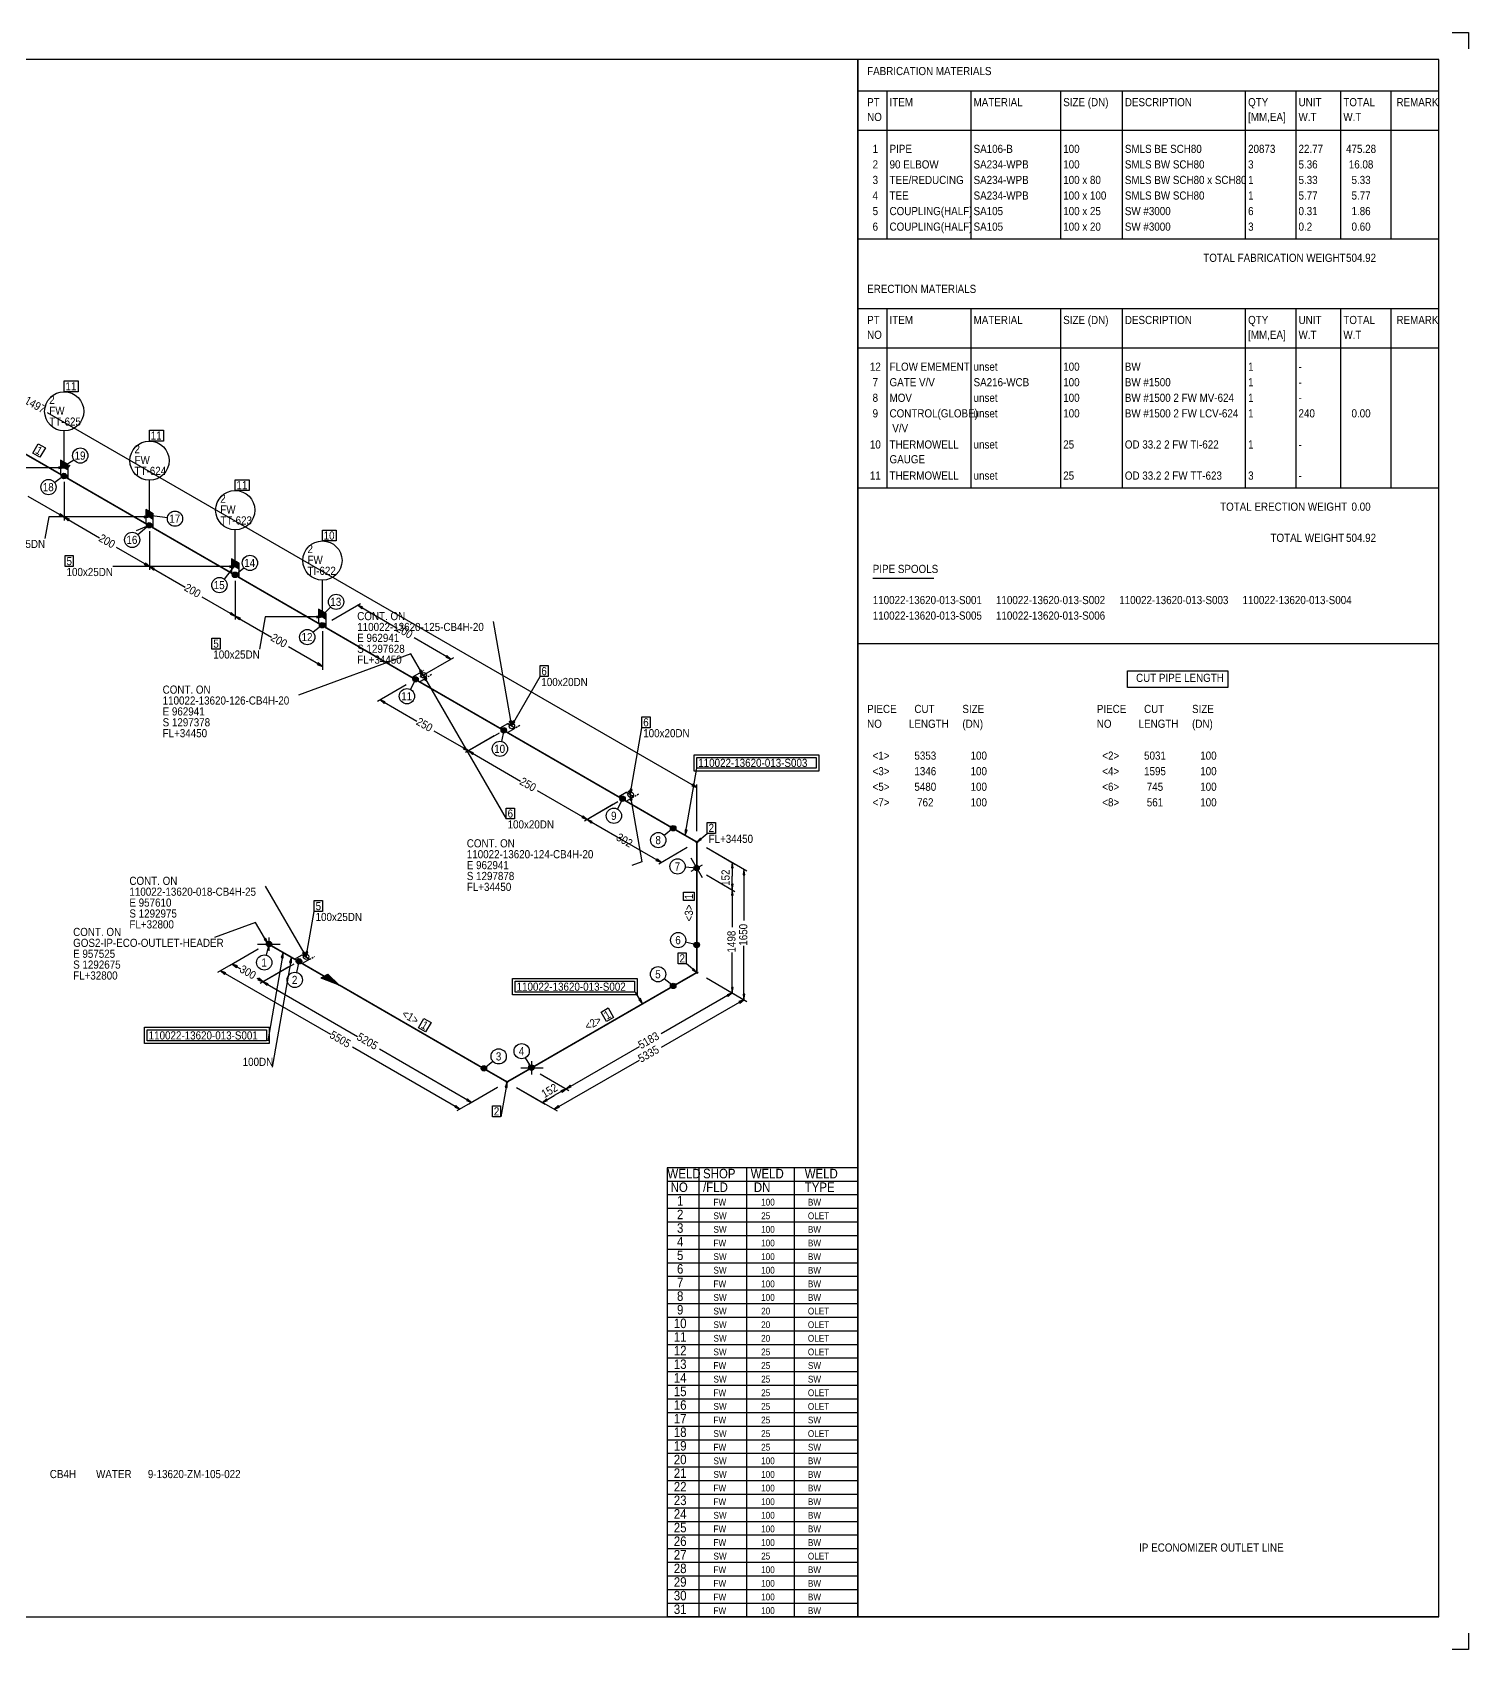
# Model space of a CAD drawing. Extents: x 0 to 841, y 0 to 594.
# Drawn here: x 314 to 841, y 0 to 594 of the extents above; entities that cross this region are included whole.
import ezdxf

# ---------------------------------------------------------------- set-up
doc = ezdxf.new("R2010")
doc.units = 0
doc.linetypes.add('GT100', pattern=[1, 0.666667, -0.333333])
doc.styles.add('ARIAL', font='arial.ttf')

msp = doc.modelspace()

# ---------------------------------------------------------------- linework, layer by layer
at = {"color": 1}
for p, q in [((327.32, 435.05), (326.7, 434.3)), ((495.75, 215.14), (496.84, 213.79))]:
    msp.add_line(p, q, dxfattribs=at)
at = {"color": 4}
msp.add_line((351.82, 410.99), (356.51, 412.96), dxfattribs=at)
at = {"color": 2}
for centre, radius in [((325.21, 431.06), 0.85), ((325.21, 431.06), 0.7), ((325.21, 431.06), 0.55), ((325.21, 431.06), 0.4), ((325.21, 431.06), 0.25), ((356.51, 412.96), 0.85), ((356.51, 412.96), 0.7), ((356.51, 412.96), 0.55), ((356.51, 412.96), 0.4), ((356.51, 412.96), 0.25), ((388.01, 394.76), 0.85), ((388.01, 394.76), 0.7), ((388.01, 394.76), 0.55), ((388.01, 394.76), 0.4), ((388.01, 394.76), 0.25), ((420.01, 376.26), 0.85), ((420.01, 376.26), 0.7), ((420.01, 376.26), 0.55), ((420.01, 376.26), 0.4), ((420.01, 376.26), 0.25), ((454.3, 356.4), 0.85), ((454.3, 356.4), 0.7), ((454.3, 356.4), 0.55), ((454.3, 356.4), 0.4), ((454.3, 356.4), 0.25), ((486.7, 337.7), 0.85), ((486.7, 337.7), 0.7), ((486.7, 337.7), 0.55), ((486.7, 337.7), 0.4), ((486.7, 337.7), 0.25), ((530.3, 312.5), 0.85), ((530.3, 312.5), 0.7), ((530.3, 312.5), 0.55), ((530.3, 312.5), 0.4), ((530.3, 312.5), 0.25), ((548.9, 301.7), 0.85), ((548.9, 301.7), 0.7), ((548.9, 301.7), 0.55), ((548.9, 301.7), 0.4), ((548.9, 301.7), 0.25), ((557.49, 287.07), 0.85), ((557.49, 287.07), 0.7), ((557.49, 287.07), 0.55), ((557.49, 287.07), 0.4), ((557.49, 287.07), 0.25), ((400.47, 259.16), 0.85), ((400.47, 259.16), 0.7), ((400.47, 259.16), 0.55), ((400.47, 259.16), 0.4), ((400.47, 259.16), 0.25), ((557.51, 258.86), 0.85), ((557.51, 258.86), 0.7), ((557.51, 258.86), 0.55), ((557.51, 258.86), 0.4), ((557.51, 258.86), 0.25), ((411.49, 252.8), 0.85), ((411.49, 252.8), 0.7), ((411.49, 252.8), 0.55), ((411.49, 252.8), 0.4), ((411.49, 252.8), 0.25), ((548.9, 243.8), 0.85), ((548.9, 243.8), 0.7), ((548.9, 243.8), 0.55), ((548.9, 243.8), 0.4), ((548.9, 243.8), 0.25), ((479.39, 213.5), 0.85), ((479.39, 213.5), 0.7), ((479.39, 213.5), 0.55), ((479.39, 213.5), 0.4), ((496.84, 213.79), 0.85), ((496.84, 213.79), 0.7), ((496.84, 213.79), 0.55), ((496.84, 213.79), 0.4), ((496.84, 213.79), 0.25), ((479.39, 213.5), 0.25)]:
    msp.add_circle(centre, radius, dxfattribs=at)
at = {"color": 7}
for centre, radius in [((557.6, 296.61), 0.3), ((557.6, 296.61), 0.2), ((557.6, 296.61), 0.1), ((557.6, 248.69), 0.3), ((557.6, 248.69), 0.2), ((557.6, 248.69), 0.1), ((487.9, 208.51), 0.3), ((487.9, 208.51), 0.2), ((487.9, 208.51), 0.1)]:
    msp.add_circle(centre, radius, dxfattribs=at)
at = {"layer": 'AG', "color": 7}
for p, q in [((482.75, 377.61), (489.5, 339.2)), ((523.79, 301.05), (544.6, 289.1)), ((399.1, 280.38), (414.1, 254.4))]:
    msp.add_line(p, q, dxfattribs=at)
at = {"layer": 'AG', "color": 4}
for p, q in [((488.78, 341.07), (489.54, 341.2)), ((489.5, 339.2), (488.78, 341.07)), ((489.5, 339.2), (489.54, 341.2)), ((542.71, 289.75), (543.09, 290.41)), ((544.6, 289.1), (542.71, 289.75)), ((544.6, 289.1), (543.09, 290.41)), ((412.79, 255.91), (413.45, 256.29)), ((414.1, 254.4), (412.79, 255.91)), ((414.1, 254.4), (413.45, 256.29))]:
    msp.add_line(p, q, dxfattribs=at)
at = {"layer": 'ARROW', "color": 7}
for p, q in [((323.3, 434.4), (323.3, 433.8)), ((323.8, 417.2), (323.4, 416.6)), ((354.6, 416.3), (354.6, 415.7)), ((326.8, 414.6), (327.2, 415.2)), ((355.1, 399.1), (354.7, 398.5)), ((386.1, 398.1), (386.1, 397.5)), ((358.1, 396.5), (358.5, 397.1)), ((386.6, 380.9), (386.2, 380.3)), ((434.6, 382.3), (435, 382.9)), ((389.6, 378.3), (390, 378.9)), ((418.1, 379.6), (418.1, 379)), ((418.6, 362.4), (418.2, 361.8)), ((465.8, 365.1), (465.4, 364.5)), ((456.4, 359.8), (455.8, 359.4)), ((457.8, 356), (458.4, 356.4)), ((442.8, 347.5), (443.2, 348.1)), ((490.8, 340.7), (490.2, 341.1)), ((472.2, 331.4), (471.8, 330.8)), ((475.2, 328.8), (475.6, 329.4)), ((533.8, 315.9), (533.1, 316)), ((556.1, 317.9), (555.7, 317.3)), ((533.1, 312), (533.8, 312.1)), ((515.8, 306.2), (515.4, 305.6)), ((518.8, 303.6), (519.2, 304.2)), ((554, 301), (553.3, 301.1)), ((559.3, 297.6), (558.9, 298.1)), ((570.3, 287.1), (570.9, 287.1)), ((570.9, 281.1), (570.3, 281.1)), ((574.6, 284.6), (575.2, 284.6)), ((570.3, 277.1), (570.9, 277.1)), ((399.3, 261.2), (398.7, 260.8)), ((414.8, 256.3), (414.1, 256.4)), ((388.5, 250.5), (388.9, 251.1)), ((405, 254.2), (405.7, 254.1)), ((408, 252.4), (408.7, 252.3)), ((556.3, 250.2), (555.9, 249.7)), ((384.2, 248), (384.6, 248.6)), ((396.8, 246.6), (396.4, 246)), ((399.8, 244), (400.2, 244.6)), ((536.9, 239.1), (536.3, 238.7)), ((568.7, 240.5), (569.1, 239.9)), ((570.9, 243.2), (570.3, 243.2)), ((573, 238), (573.4, 237.4)), ((575.2, 240.7), (574.6, 240.7)), ((473.4, 202.3), (473, 201.7)), ((487.2, 206.6), (487.9, 206.5)), ((502.8, 201.7), (502.4, 202.3)), ((507.7, 205.3), (508.1, 204.7)), ((511.5, 206.7), (511.1, 207.3)), ((469.1, 199.8), (468.7, 199.2)), ((507.1, 199.2), (506.7, 199.8))]:
    msp.add_line(p, q, dxfattribs=at)
at = {"layer": 'ELBO', "color": 5, "const_width": 0.6}
for points in [[(557.6, 296.61), (548.9, 301.6)], [(557.6, 286.6), (557.6, 296.61)], [(557.6, 248.69), (557.6, 258.7)], [(548.9, 243.7), (557.6, 248.69)], [(479.2, 213.5), (487.9, 208.51)], [(487.9, 208.51), (496.6, 213.5)]]:
    msp.add_lwpolyline(points, dxfattribs=at)
at = {"layer": 'FW', "color": 1}
for centre in [(388.01, 394.76), (557.49, 287.07), (400.47, 259.16), (496.84, 213.79)]:
    msp.add_circle(centre, 1, dxfattribs=at)
at = {"layer": 'GT_1', "flags": 128}
for points in [[(835, 594), (841, 594), (841, 588)], [(323.3, 433.8), (325.3, 434.1), (323.3, 434.4)], [(326.7, 433.3), (326.5, 435.4), (326.1, 433.6), (325.8, 435.8), (325.4, 434), (325.1, 436.2), (324.7, 434.4), (324.4, 436.6), (324.1, 434.8), (324.1, 436.8), (324.4, 434.6), (324.7, 436.4), (325.1, 434.2), (325.4, 436), (325.8, 433.8), (326.1, 435.6), (326.5, 433.4), (326.7, 435.3)], [(323.4, 416.6), (325.3, 415.9), (323.8, 417.2)], [(327.2, 415.2), (325.3, 415.9), (326.8, 414.6)], [(354.6, 415.7), (356.6, 416), (354.6, 416.3)], [(358, 415.2), (357.8, 417.3), (357.4, 415.5), (357.1, 417.7), (356.7, 415.9), (356.4, 418.1), (356, 416.3), (355.7, 418.5), (355.4, 416.7), (355.4, 418.7), (355.7, 416.5), (356, 418.3), (356.4, 416.1), (356.7, 417.9), (357.1, 415.7), (357.4, 417.5), (357.8, 415.3), (358, 417.2)], [(354.7, 398.5), (356.6, 397.8), (355.1, 399.1)], [(386.1, 397.5), (388.1, 397.8), (386.1, 398.1)], [(389.5, 397), (389.3, 399.1), (388.9, 397.3), (388.6, 399.5), (388.2, 397.7), (387.9, 399.9), (387.5, 398.1), (387.2, 400.3), (386.9, 398.5), (386.9, 400.5), (387.2, 398.3), (387.5, 400.1), (387.9, 397.9), (388.2, 399.7), (388.6, 397.5), (388.9, 399.3), (389.3, 397.1), (389.5, 399)], [(358.5, 397.1), (356.6, 397.8), (358.1, 396.5)], [(386.2, 380.3), (388.1, 379.6), (386.6, 380.9)], [(421.5, 378.5), (421.3, 380.6), (420.9, 378.8), (420.6, 381), (420.2, 379.2), (419.9, 381.4), (419.5, 379.6), (419.2, 381.8), (418.9, 380), (418.9, 382), (419.2, 379.8), (419.5, 381.6), (419.9, 379.4), (420.2, 381.2), (420.6, 379), (420.9, 380.8), (421.3, 378.6), (421.5, 380.5)], [(435, 382.9), (433.1, 383.6), (434.6, 382.3)], [(390, 378.9), (388.1, 379.6), (389.6, 378.3)], [(418.1, 379), (420.1, 379.3), (418.1, 379.6)], [(418.2, 361.8), (420.1, 361.1), (418.6, 362.4)], [(465.4, 364.5), (467.3, 363.8), (465.8, 365.1)], [(455.8, 359.4), (457.1, 357.9), (456.4, 359.8)], [(458.4, 356.4), (457.1, 357.9), (457.8, 356)], [(443.2, 348.1), (441.3, 348.8), (442.8, 347.5)], [(490.2, 341.1), (489.5, 339.2), (490.8, 340.7)], [(471.8, 330.8), (473.7, 330.1), (472.2, 331.4)], [(475.6, 329.4), (473.7, 330.1), (475.2, 328.8)], [(533.1, 316), (533.1, 314), (533.8, 315.9)], [(555.7, 317.3), (557.6, 316.6), (556.1, 317.9)], [(533.8, 312.1), (533.1, 314), (533.1, 312)], [(515.4, 305.6), (517.3, 304.9), (515.8, 306.2)], [(519.2, 304.2), (517.3, 304.9), (518.8, 303.6)], [(553.3, 301.1), (553.3, 299.1), (554, 301)], [(558.9, 298.1), (557.6, 296.6), (559.3, 297.6)], [(575.2, 284.6), (574.9, 286.6), (574.6, 284.6)], [(398.7, 260.8), (400, 259.3), (399.3, 261.2)], [(405.7, 254.1), (405.7, 256.1), (405, 254.2)], [(414.1, 256.4), (414.1, 254.4), (414.8, 256.3)], [(388.9, 251.1), (387, 251.8), (388.5, 250.5)], [(408.7, 252.3), (408.7, 254.3), (408, 252.4)], [(555.9, 249.7), (557.6, 248.7), (556.3, 250.2)], [(384.6, 248.6), (382.7, 249.3), (384.2, 248)], [(396.4, 246), (398.3, 245.3), (396.8, 246.6)], [(400.2, 244.6), (398.3, 245.3), (399.8, 244)], [(420.8, 247.3), (422.1, 248.1), (426.3, 244.1), (419.6, 246.6), (422, 248), (425.8, 244.4), (419.7, 246.7), (421.8, 247.9), (425.2, 244.7), (419.9, 246.8), (421.6, 247.8), (424.7, 245.1), (420.1, 246.9), (421.5, 247.7), (424.2, 245.3), (420.2, 247), (421.3, 247.6), (423.6, 245.7), (420.4, 247.1), (421.1, 247.5), (423.2, 245.9), (420.6, 247.2), (421, 247.4), (422.6, 246.3), (420.7, 247.3), (420.8, 247.3), (426.3, 244.1)], [(536.3, 238.7), (537.6, 237.2), (536.9, 239.1)], [(569.1, 239.9), (570.6, 241.2), (568.7, 240.5)], [(570.3, 243.2), (570.6, 241.2), (570.9, 243.2)], [(573.4, 237.4), (574.9, 238.7), (573, 238)], [(574.6, 240.7), (574.9, 238.7), (575.2, 240.7)], [(487.9, 206.5), (487.9, 208.5), (487.2, 206.6)], [(473, 201.7), (474.9, 201), (473.4, 202.3)], [(468.7, 199.2), (470.6, 198.5), (469.1, 199.8)], [(506.7, 199.8), (505.2, 198.5), (507.1, 199.2)], [(616.7, 177), (546.7, 177), (546.7, 12)], [(841, 6), (841, 0), (835, 0)]]:
    msp.add_lwpolyline(points, dxfattribs=at)
at = {"layer": 'GT_1', "color": 7, "flags": 128}
for points in [[(325.3, 434.1), (288.3, 434.1), (286.2, 422.3)], [(356.6, 416), (319.6, 416), (318.2, 408.1)], [(420.1, 379.3), (399.1, 379.3), (397, 367.5)], [(457.1, 357.9), (452.6, 365.7), (411.3, 350.6)], [(533.1, 314), (537.4, 289.4), (533.7, 288)], [(570.9, 287.1), (570.6, 289.1), (570.3, 287.1)], [(570.3, 281.1), (570.6, 279.1), (570.9, 281.1)], [(570.9, 277.1), (570.6, 279.1), (570.3, 277.1)], [(400, 259.3), (395.5, 267.1), (380.5, 261.6)], [(502.4, 202.3), (500.9, 201), (502.8, 201.7)], [(508.1, 204.7), (509.6, 206), (507.7, 205.3)], [(511.1, 207.3), (509.6, 206), (511.5, 206.7)]]:
    msp.add_lwpolyline(points, dxfattribs=at)
at = {"layer": 'IG', "color": 7, "flags": 128}
for points in [[(325.3, 434.1), (325.3, 447.6)], [(356.6, 416), (356.6, 429.5)], [(388.1, 397.8), (388.1, 411.3)], [(420.1, 379.3), (420.1, 392.8)]]:
    msp.add_lwpolyline(points, dxfattribs=at)
at = {"layer": 'INSTBOX', "color": 7, "flags": 128}
for points in [[(325.3, 466), (330.4, 466), (330.4, 462), (325.3, 462), (325.3, 466)], [(356.6, 447.9), (361.7, 447.9), (361.7, 443.9), (356.6, 443.9), (356.6, 447.9)], [(388.1, 429.7), (393.2, 429.7), (393.2, 425.7), (388.1, 425.7), (388.1, 429.7)], [(420.1, 411.2), (425.2, 411.2), (425.2, 407.2), (420.1, 407.2), (420.1, 411.2)]]:
    msp.add_lwpolyline(points, dxfattribs=at)
at = {"layer": 'INSTNO', "color": 2}
for centre in [(325.3, 454.8), (356.6, 436.7), (388.1, 418.5), (420.1, 400)]:
    msp.add_circle(centre, 7.2, dxfattribs=at)
at = {"layer": 'itemno', "color": 7, "flags": 128}
for points in [[(325.6, 401.8), (328.6, 401.8), (328.6, 397.8), (325.6, 397.8), (325.6, 401.8)], [(379.5, 371.5), (382.5, 371.5), (382.5, 367.5), (379.5, 367.5), (379.5, 371.5)], [(500, 361.4), (503, 361.4), (503, 357.4), (500, 357.4), (500, 361.4)], [(537.4, 342.6), (540.4, 342.6), (540.4, 338.6), (537.4, 338.6), (537.4, 342.6)], [(487.6, 309.1), (490.6, 309.1), (490.6, 305.1), (487.6, 305.1), (487.6, 309.1)], [(561.4, 303.8), (564.4, 303.8), (564.4, 299.8), (561.4, 299.8), (561.4, 303.8)], [(417.1, 275.1), (420.1, 275.1), (420.1, 271.1), (417.1, 271.1), (417.1, 275.1)], [(552.7, 275.1), (552.7, 278.2), (556.6, 278.2), (556.6, 275.1), (552.7, 275.1)], [(550.7, 255.9), (553.7, 255.9), (553.7, 251.9), (550.7, 251.9), (550.7, 255.9)], [(457.4, 231.8), (460, 230.3), (458, 226.9), (455.4, 228.4), (457.4, 231.8)], [(522.4, 234.1), (525, 235.7), (527, 232.2), (524.4, 230.7), (522.4, 234.1)], [(482.5, 199.7), (485.5, 199.7), (485.5, 195.7), (482.5, 195.7), (482.5, 199.7)]]:
    msp.add_lwpolyline(points, dxfattribs=at)
at = {"layer": 'ITNO', "color": 7, "flags": 128}
msp.add_lwpolyline([(315.77, 442.9), (318.37, 441.4), (316.37, 437.94), (313.77, 439.44), (315.77, 442.9)], dxfattribs=at)
at = {"layer": 'OLET', "color": 2, "flags": 128}
for points in [[(325.3, 430.9), (326.7, 430.1), (326.7, 433.3), (323.9, 434.9), (323.9, 431.7), (325.3, 430.9)], [(356.6, 412.8), (358, 412), (358, 415.2), (355.2, 416.8), (355.2, 413.6), (356.6, 412.8)], [(388.1, 394.6), (389.5, 393.8), (389.5, 397), (386.7, 398.6), (386.7, 395.4), (388.1, 394.6)], [(420.1, 376.1), (421.5, 375.3), (421.5, 378.5), (418.7, 380.1), (418.7, 376.9), (420.1, 376.1)], [(454.3, 356.3), (455.7, 355.5), (458.5, 357.1), (455.7, 358.7), (452.9, 357.1), (454.3, 356.3)], [(486.7, 337.6), (488.1, 336.8), (490.9, 338.4), (488.1, 340), (485.3, 338.4), (486.7, 337.6)], [(530.3, 312.4), (531.7, 311.6), (534.5, 313.2), (531.7, 314.8), (528.9, 313.2), (530.3, 312.4)], [(411.3, 252.8), (409.9, 253.6), (412.7, 255.2), (415.5, 253.6), (412.7, 252), (411.3, 252.8)]]:
    msp.add_lwpolyline(points, dxfattribs=at)
at = {"layer": 'PIPE', "color": 5, "const_width": 0.6}
for points in [[(325.3, 430.9), (300.3, 445.3)], [(356.6, 412.8), (325.3, 430.9)], [(388.1, 394.6), (356.6, 412.8)], [(420.1, 376.1), (388.1, 394.6)], [(454.3, 356.3), (420.1, 376.1)], [(486.7, 337.6), (454.3, 356.3)], [(530.3, 312.4), (486.7, 337.6)], [(548.9, 301.6), (530.3, 312.4)], [(557.6, 258.7), (557.6, 286.6)], [(400, 259.3), (411.3, 252.8)], [(411.3, 252.8), (420.8, 247.3)], [(426.3, 244.1), (479.2, 213.5)], [(496.6, 213.5), (548.9, 243.7)]]:
    msp.add_lwpolyline(points, dxfattribs=at)
at = {"layer": 'PL2', "color": 7, "flags": 128}
for points in [[(616.7, 572.57), (830, 572.57)], [(627.33, 572.57), (627.33, 518.12)], [(658.19, 572.57), (658.19, 518.12)], [(691.1, 572.57), (691.1, 518.12)], [(713.73, 572.57), (713.73, 518.12)], [(758.99, 572.57), (758.99, 518.12)], [(777.5, 572.57), (777.5, 518.12)], [(793.96, 572.57), (793.96, 518.12)], [(812.47, 572.57), (812.47, 518.12)], [(616.7, 558.12), (830, 558.12)], [(616.7, 518.12), (830, 518.12)], [(616.7, 492.57), (830, 492.57)], [(627.33, 492.57), (627.33, 426.69)], [(658.19, 492.57), (658.19, 426.69)], [(691.1, 492.57), (691.1, 426.69)], [(713.73, 492.57), (713.73, 426.69)], [(758.99, 492.57), (758.99, 426.69)], [(777.5, 492.57), (777.5, 426.69)], [(793.96, 492.57), (793.96, 426.69)], [(812.47, 492.57), (812.47, 426.69)], [(616.7, 478.12), (830, 478.12)], [(557.6, 316.6), (319.1, 454.3)], [(325.3, 428.9), (325.3, 414.7)], [(325.3, 415.9), (312, 423.5)], [(325.3, 426.9), (325.3, 414.7)], [(616.7, 426.69), (830, 426.69)], [(325.3, 415.9), (338.3, 408.4)], [(356.6, 410.8), (356.6, 396.6)], [(356.6, 397.8), (344.5, 404.8)], [(356.6, 408.8), (356.6, 396.6)], [(388.1, 397.8), (343.1, 397.8)], [(356.6, 397.8), (369.7, 390.2)], [(388.1, 392.6), (388.1, 378.4)], [(644.63, 393.4), (622.19, 393.4)], [(388.1, 379.6), (375.9, 386.6)], [(388.1, 390.6), (388.1, 378.4)], [(423.6, 378.1), (434.1, 384.2)], [(433.1, 383.6), (447.5, 375.2)], [(388.1, 379.6), (401.4, 371.9)], [(420.1, 361.1), (407.7, 368.3)], [(420.1, 374.1), (420.1, 359.9)], [(467.3, 363.8), (453.8, 371.6)], [(616.7, 369.55), (830, 369.55)], [(456, 357.3), (468.3, 364.4)], [(457.1, 357.9), (487.6, 305.1)], [(489.5, 339.2), (500, 357.4)], [(450.8, 354.3), (440.3, 348.2)], [(441.3, 348.8), (454.8, 341)], [(533.1, 314), (537.4, 338.6)], [(473.7, 330.1), (461.1, 337.4)], [(485, 336.6), (472.7, 329.5)], [(483.2, 335.6), (472.7, 329.5)], [(473.7, 330.1), (492.8, 319)], [(553.3, 299.1), (557.6, 323.7)], [(517.3, 304.9), (499.1, 315.4)], [(557.6, 300.6), (557.6, 317.8)], [(528.6, 311.4), (516.3, 304.3)], [(526.8, 310.4), (516.3, 304.3)], [(517.3, 304.9), (528.3, 298.5)], [(557.6, 296.6), (561.4, 299.8)], [(554.1, 294.6), (543.6, 288.5)], [(561.1, 294.6), (571.6, 288.5)], [(561.1, 294.6), (576, 286)], [(559.7, 283.5), (555.5, 290.7)], [(555.5, 285.9), (559.7, 288.3)], [(570.6, 289.1), (570.6, 284.1)], [(574.9, 286.6), (574.9, 267.8)], [(561.1, 284.6), (571.6, 278.5)], [(561.1, 284.6), (571.6, 278.5)], [(570.6, 279.1), (570.6, 284.1)], [(570.6, 279.1), (570.6, 265.3)], [(414.1, 254.4), (417.1, 271.1)], [(400.4, 261.5), (400.4, 256.7)], [(396.5, 257.3), (381.6, 248.7)], [(396.5, 257.3), (386, 251.2)], [(396.3, 259.1), (404.6, 259.1)], [(405.7, 256.1), (400, 223.6)], [(570.6, 241.2), (570.6, 256)], [(574.9, 238.7), (574.9, 258.5)], [(387, 251.8), (390, 250.1)], [(409.6, 251.8), (397.3, 244.7)], [(407.8, 250.8), (397.3, 244.7)], [(408.7, 254.3), (401.6, 213.9)], [(557.6, 248.7), (553.8, 251.9)], [(382.7, 249.3), (423.1, 226)], [(398.3, 245.3), (396.2, 246.5)], [(398.3, 245.3), (433, 225.2)], [(561.1, 246.7), (571.6, 240.6)], [(561.1, 246.7), (576, 238.1)], [(561.1, 246.7), (571.6, 240.6)], [(561.1, 246.7), (576, 238.1)], [(537.6, 237.2), (535.1, 241.5)], [(570.6, 241.2), (544.5, 226.2)], [(574.9, 238.7), (544.5, 221.2)], [(470.6, 198.5), (431.1, 221.3)], [(474.9, 201), (441.1, 220.6)], [(509.6, 206), (536.5, 221.5)], [(497, 211.3), (497, 216.1)], [(505.2, 198.5), (536.5, 216.5)], [(487.9, 208.5), (485.6, 195.7)], [(492.9, 213.7), (501.2, 213.7)], [(500.1, 211.5), (510.6, 205.4)], [(500.1, 211.5), (510.6, 205.4)], [(484.4, 206.5), (469.5, 197.9)], [(484.4, 206.5), (473.9, 200.4)], [(491.4, 206.5), (501.9, 200.4)], [(491.4, 206.5), (506.3, 197.9)], [(500.9, 201), (505.2, 203.5)], [(509.6, 206), (505.2, 203.5)], [(558.3, 177), (558.3, 172)], [(575.8, 177), (575.8, 172)], [(593.3, 177), (593.3, 172)], [(616.7, 172), (546.7, 172)], [(616.7, 167), (546.7, 167)], [(558.3, 172), (558.3, 167)], [(558.3, 167), (558.3, 162)], [(575.8, 172), (575.8, 167)], [(575.8, 167), (575.8, 162)], [(593.3, 172), (593.3, 167)], [(593.3, 167), (593.3, 162)], [(616.7, 162), (546.7, 162)], [(558.3, 162), (558.3, 157)], [(575.8, 162), (575.8, 157)], [(593.3, 162), (593.3, 157)], [(616.7, 157), (546.7, 157)], [(558.3, 157), (558.3, 152)], [(575.8, 157), (575.8, 152)], [(593.3, 157), (593.3, 152)], [(616.7, 152), (546.7, 152)], [(558.3, 152), (558.3, 147)], [(575.8, 152), (575.8, 147)], [(593.3, 152), (593.3, 147)], [(616.7, 147), (546.7, 147)], [(558.3, 147), (558.3, 142)], [(575.8, 147), (575.8, 142)], [(593.3, 147), (593.3, 142)], [(616.7, 142), (546.7, 142)], [(616.7, 137), (546.7, 137)], [(558.3, 142), (558.3, 137)], [(558.3, 137), (558.3, 132)], [(575.8, 142), (575.8, 137)], [(575.8, 137), (575.8, 132)], [(593.3, 142), (593.3, 137)], [(593.3, 137), (593.3, 132)], [(616.7, 132), (546.7, 132)], [(558.3, 132), (558.3, 127)], [(575.8, 132), (575.8, 127)], [(593.3, 132), (593.3, 127)], [(616.7, 127), (546.7, 127)], [(558.3, 127), (558.3, 122)], [(575.8, 127), (575.8, 122)], [(593.3, 127), (593.3, 122)], [(616.7, 122), (546.7, 122)], [(558.3, 122), (558.3, 117)], [(575.8, 122), (575.8, 117)], [(593.3, 122), (593.3, 117)], [(616.7, 117), (546.7, 117)], [(558.3, 117), (558.3, 112)], [(575.8, 117), (575.8, 112)], [(593.3, 117), (593.3, 112)], [(616.7, 112), (546.7, 112)], [(616.7, 107), (546.7, 107)], [(558.3, 112), (558.3, 107)], [(558.3, 107), (558.3, 102)], [(575.8, 112), (575.8, 107)], [(575.8, 107), (575.8, 102)], [(593.3, 112), (593.3, 107)], [(593.3, 107), (593.3, 102)], [(616.7, 102), (546.7, 102)], [(558.3, 102), (558.3, 97)], [(575.8, 102), (575.8, 97)], [(593.3, 102), (593.3, 97)], [(616.7, 97), (546.7, 97)], [(558.3, 97), (558.3, 92)], [(575.8, 97), (575.8, 92)], [(593.3, 97), (593.3, 92)], [(616.7, 92), (546.7, 92)], [(558.3, 92), (558.3, 87)], [(575.8, 92), (575.8, 87)], [(593.3, 92), (593.3, 87)], [(616.7, 87), (546.7, 87)], [(558.3, 87), (558.3, 82)], [(575.8, 87), (575.8, 82)], [(593.3, 87), (593.3, 82)], [(616.7, 82), (546.7, 82)], [(558.3, 82), (558.3, 77)], [(575.8, 82), (575.8, 77)], [(593.3, 82), (593.3, 77)], [(616.7, 77), (546.7, 77)], [(616.7, 72), (546.7, 72)], [(558.3, 77), (558.3, 72)], [(558.3, 72), (558.3, 67)], [(575.8, 77), (575.8, 72)], [(575.8, 72), (575.8, 67)], [(593.3, 77), (593.3, 72)], [(593.3, 72), (593.3, 67)], [(616.7, 67), (546.7, 67)], [(558.3, 67), (558.3, 62)], [(575.8, 67), (575.8, 62)], [(593.3, 67), (593.3, 62)], [(616.7, 62), (546.7, 62)], [(558.3, 62), (558.3, 57)], [(575.8, 62), (575.8, 57)], [(593.3, 62), (593.3, 57)], [(616.7, 57), (546.7, 57)], [(558.3, 57), (558.3, 52)], [(575.8, 57), (575.8, 52)], [(593.3, 57), (593.3, 52)], [(616.7, 52), (546.7, 52)], [(558.3, 52), (558.3, 47)], [(575.8, 52), (575.8, 47)], [(593.3, 52), (593.3, 47)], [(616.7, 47), (546.7, 47)], [(616.7, 42), (546.7, 42)], [(558.3, 47), (558.3, 42)], [(558.3, 42), (558.3, 37)], [(575.8, 47), (575.8, 42)], [(575.8, 42), (575.8, 37)], [(593.3, 47), (593.3, 42)], [(593.3, 42), (593.3, 37)], [(616.7, 37), (546.7, 37)], [(558.3, 37), (558.3, 32)], [(575.8, 37), (575.8, 32)], [(593.3, 37), (593.3, 32)], [(616.7, 32), (546.7, 32)], [(558.3, 32), (558.3, 27)], [(575.8, 32), (575.8, 27)], [(593.3, 32), (593.3, 27)], [(616.7, 27), (546.7, 27)], [(558.3, 27), (558.3, 22)], [(575.8, 27), (575.8, 22)], [(593.3, 27), (593.3, 22)], [(616.7, 22), (546.7, 22)], [(558.3, 22), (558.3, 17)], [(575.8, 22), (575.8, 17)], [(593.3, 22), (593.3, 17)], [(616.7, 17), (546.7, 17)], [(616.7, 12), (546.7, 12)], [(558.3, 17), (558.3, 12)], [(575.8, 17), (575.8, 12)], [(593.3, 17), (593.3, 12)]]:
    msp.add_lwpolyline(points, dxfattribs=at)
at = {"layer": 'PL4', "color": 7, "linetype": 'GT100', "flags": 128}
for points in [[(460.2, 358.1), (458.5, 357.1), (455.7, 358.7), (457.4, 359.7)], [(492.6, 339.4), (490.9, 338.4), (488.1, 340), (489.8, 341)], [(536.2, 314.2), (534.5, 313.2), (531.7, 314.8), (533.4, 315.8)], [(414.4, 256.2), (412.7, 255.2), (415.5, 253.6), (417.2, 254.6)]]:
    msp.add_lwpolyline(points, dxfattribs=at)
at = {"layer": 'SFW', "color": 7, "flags": 128}
for points in [[(325.3, 434.1), (326.7, 433.3), (326.7, 435.3), (323.9, 436.9), (323.9, 434.9), (325.3, 434.1)], [(356.6, 416), (358, 415.2), (358, 417.2), (355.2, 418.8), (355.2, 416.8), (356.6, 416)], [(388.1, 397.8), (389.5, 397), (389.5, 399), (386.7, 400.6), (386.7, 398.6), (388.1, 397.8)], [(420.1, 379.3), (421.5, 378.5), (421.5, 380.5), (418.7, 382.1), (418.7, 380.1), (420.1, 379.3)]]:
    msp.add_lwpolyline(points, dxfattribs=at)
at = {"layer": 'spoolno', "color": 7, "flags": 128}
for points in [[(830, 12), (830, 584), (616.7, 584), (616.7, 12), (830, 12)], [(715.79, 359.46), (752.56, 359.46), (752.56, 353.4), (715.79, 353.4), (715.79, 359.46)], [(556.6, 328.7), (602.4, 328.7), (602.4, 322.7), (556.6, 322.7), (556.6, 328.7)], [(557.6, 327.7), (601.4, 327.7), (601.4, 323.7), (557.6, 323.7), (557.6, 327.7)], [(489.9, 246.5), (535.7, 246.5), (535.7, 240.5), (489.9, 240.5), (489.9, 246.5)], [(490.9, 245.5), (534.7, 245.5), (534.7, 241.5), (490.9, 241.5), (490.9, 245.5)], [(354.8, 228.6), (400.6, 228.6), (400.6, 222.6), (354.8, 222.6), (354.8, 228.6)], [(355.8, 227.6), (399.6, 227.6), (399.6, 223.6), (355.8, 223.6), (355.8, 227.6)]]:
    msp.add_lwpolyline(points, dxfattribs=at)
at = {"layer": 'SUPP', "color": 4, "flags": 128}
msp.add_lwpolyline([(32, 12), (830, 12), (830, 12), (616.7, 12), (616.7, 584), (32, 584), (32, 12)], dxfattribs=at)
at = {"layer": 'SW', "color": 1}
for centre in [(325.21, 431.06), (356.51, 412.96), (420.01, 376.26), (454.3, 356.4), (486.7, 337.7), (530.3, 312.5), (548.9, 301.7), (557.51, 258.86), (411.49, 252.8), (548.9, 243.8), (479.39, 213.5)]:
    msp.add_circle(centre, 1, dxfattribs=at)
at = {"layer": 'SW', "color": 2}
for centre in [(457.29, 357.9), (489.69, 339.2), (533.29, 314), (414.1, 254.5)]:
    msp.add_circle(centre, 1, dxfattribs=at)
at = {"layer": 'WDC', "color": 7}
for centre in [(331.19, 438.55), (319.52, 426.98), (365.97, 415.38), (350.25, 407.6), (393.49, 399.12), (382.3, 391), (425.12, 384.84), (414.54, 371.9), (451.14, 350.16), (485.27, 330.85), (527.14, 306.26), (543.43, 297.33), (550.51, 287.66), (550.73, 260.59), (398.75, 252.37), (543.35, 248.06), (409.95, 245.97), (484.83, 217.9), (493.27, 219.8)]:
    msp.add_circle(centre, 2.8, dxfattribs=at)
at = {"layer": 'WG', "color": 7}
for p, q in [((325.3, 434.77), (328.83, 437.04)), ((325.21, 431.06), (321.8, 428.61)), ((356.6, 416.67), (363.2, 415.76)), ((356.51, 412.96), (352.38, 409.42)), ((388.1, 398.47), (384.02, 393.21)), ((388.01, 394.76), (391.3, 397.37)), ((420.1, 379.97), (423.11, 382.89)), ((420.01, 376.26), (416.73, 373.64)), ((454.3, 356.4), (452.4, 352.65)), ((486.7, 337.7), (485.84, 333.59)), ((530.3, 312.5), (528.4, 308.75)), ((548.9, 301.7), (545.62, 299.08)), ((557.49, 287.07), (553.3, 287.43)), ((400.47, 259.16), (399.44, 255.09)), ((557.51, 258.86), (553.45, 259.9)), ((411.49, 252.8), (410.57, 248.7)), ((548.9, 243.8), (545.57, 246.36)), ((479.39, 213.5), (482.65, 216.14)), ((496.84, 213.79), (494.7, 217.4))]:
    msp.add_line(p, q, dxfattribs=at)

# ---------------------------------------------------------------- texts
at = {"color": 2, "style": 'ARIAL', "width": 0.86}
for s, p in [('SW', (563.7, 158.1)), ('FW', (563.7, 163.1)), ('25', (581.2, 158.1)), ('100', (581.2, 163.1)), ('  OLET', (596.7, 158.1)), ('  BW', (596.7, 163.1)), ('SW', (563.7, 153.1)), ('100', (581.2, 153.1)), ('  BW', (596.7, 153.1)), ('FW', (563.7, 148.1)), ('100', (581.2, 148.1)), ('  BW', (596.7, 148.1)), ('SW', (563.7, 143.1)), ('100', (581.2, 143.1)), ('  BW', (596.7, 143.1)), ('SW', (563.7, 138.1)), ('100', (581.2, 138.1)), ('  BW', (596.7, 138.1)), ('FW', (563.7, 133.1)), ('100', (581.2, 133.1)), ('  BW', (596.7, 133.1)), ('SW', (563.7, 128.1)), ('SW', (563.7, 123.1)), ('20', (581.2, 123.1)), ('100', (581.2, 128.1)), ('  OLET', (596.7, 123.1)), ('  BW', (596.7, 128.1)), ('SW', (563.7, 118.1)), ('20', (581.2, 118.1)), ('  OLET', (596.7, 118.1)), ('SW', (563.7, 113.1)), ('20', (581.2, 113.1)), ('  OLET', (596.7, 113.1)), ('SW', (563.7, 108.1)), ('25', (581.2, 108.1)), ('  OLET', (596.7, 108.1)), ('FW', (563.7, 103.1)), ('25', (581.2, 103.1)), ('  SW', (596.7, 103.1)), ('SW', (563.7, 98.1)), ('FW', (563.7, 93.1)), ('25', (581.2, 98.1)), ('25', (581.2, 93.1)), ('  SW', (596.7, 98.1)), ('  OLET', (596.7, 93.1)), ('SW', (563.7, 88.1)), ('25', (581.2, 88.1)), ('  OLET', (596.7, 88.1)), ('FW', (563.7, 83.1)), ('25', (581.2, 83.1)), ('  SW', (596.7, 83.1)), ('SW', (563.7, 78.1)), ('25', (581.2, 78.1)), ('  OLET', (596.7, 78.1)), ('FW', (563.7, 73.1)), ('25', (581.2, 73.1)), ('  SW', (596.7, 73.1)), ('SW', (563.7, 68.1)), ('SW', (563.7, 63.1)), ('100', (581.2, 68.1)), ('100', (581.2, 63.1)), ('  BW', (596.7, 68.1)), ('  BW', (596.7, 63.1)), ('FW', (563.7, 58.1)), ('100', (581.2, 58.1)), ('  BW', (596.7, 58.1)), ('FW', (563.7, 53.1)), ('100', (581.2, 53.1)), ('  BW', (596.7, 53.1)), ('SW', (563.7, 48.1)), ('100', (581.2, 48.1)), ('  BW', (596.7, 48.1)), ('FW', (563.7, 43.1)), ('100', (581.2, 43.1)), ('  BW', (596.7, 43.1)), ('FW', (563.7, 38.1)), ('100', (581.2, 38.1)), ('  BW', (596.7, 38.1)), ('SW', (563.7, 33.1)), ('FW', (563.7, 28.1)), ('25', (581.2, 33.1)), ('100', (581.2, 28.1)), ('  OLET', (596.7, 33.1)), ('  BW', (596.7, 28.1)), ('FW', (563.7, 23.1)), ('100', (581.2, 23.1)), ('  BW', (596.7, 23.1)), ('FW', (563.7, 18.1)), ('100', (581.2, 18.1)), ('  BW', (596.7, 18.1)), ('FW', (563.7, 13.1)), ('100', (581.2, 13.1)), ('  BW', (596.7, 13.1))]:
    msp.add_text(s, height=2.5, dxfattribs=at).set_placement(p)
at = {"layer": 'ELEV', "color": 2, "style": 'ARIAL', "width": 0.86}
for s, p in [('FL+34450', (432.88, 362.11)), ('FL+34450', (361.43, 335.1)), ('FL+34450', (561.9, 296.3)), ('FL+34450', (473.12, 278.65)), ('FL+32800', (349.23, 264.88)), ('FL+32800', (328.57, 246.1))]:
    msp.add_text(s, height=3, dxfattribs=at).set_placement(p)
at = {"layer": 'FLAN', "color": 2, "style": 'ARIAL', "width": 0.86}
for s, height, p in [('FABRICATION MATERIALS', 3, (620.13, 578.29)), ('TEE/REDUCING', 3, (628.36, 538.29)), ('COUPLING(HALF)', 3, (628.36, 526.86)), ('COUPLING(HALF)', 3, (628.36, 521.14)), ('TOTAL FABRICATION WEIGHT', 3, (743.56, 509.71)), ('FLOW EMEMENT', 3, (628.36, 469.71)), ('GATE V/V', 3, (628.36, 464)), ('BW #1500 2 FW MV-624', 3, (714.76, 458.29)), ('CONTROL(GLOBE)', 3, (628.36, 452.57)), ('BW #1500 2 FW LCV-624', 3, (714.76, 452.57)), ('OD 33.2 2 FW TI-622', 3, (714.76, 441.14)), ('GAUGE', 3, (628.36, 435.71)), ('OD 33.2 2 FW TT-623', 3, (714.76, 429.71)), ('TOTAL ERECTION WEIGHT', 3, (749.73, 418.29)), ('TOTAL WEIGHT', 3, (768.24, 406.86)), ('CUT PIPE LENGTH', 3, (718.87, 355.43)), ('   LENGTH', 3, (632.47, 338.57)), ('   LENGTH', 3, (716.81, 338.57)), ('GOS2-IP-ECO-OUTLET-HEADER', 3, (328.57, 258.1)), (' /FLD', 3.5, (558.7, 168.1))]:
    msp.add_text(s, height=height, dxfattribs=at).set_placement(p)
at = {"layer": 'GT_1', "color": 2, "style": 'ARIAL', "width": 0.86}
for s, height, p in [('PT', 3, (620.13, 566.86)), ('NO', 3, (620.13, 561.43)), ('ITEM', 3, (628.36, 566.86)), ('MATERIAL', 3, (659.21, 566.86)), ('SIZE (DN)', 3, (692.13, 566.86)), ('DESCRIPTION', 3, (714.76, 566.86)), ('QTY', 3, (760.01, 566.86)), ('[MM,EA]', 3, (760.01, 561.43)), ('W.T', 3, (778.53, 561.43)), ('UNIT', 3, (778.53, 566.86)), ('W.T', 3, (794.99, 561.43)), ('TOTAL', 3, (794.99, 566.86)), (' REMARK', 3, (813.5, 566.86)), ('  1', 3, (620.13, 549.71)), ('PIPE', 3, (628.36, 549.71)), ('SA106-B', 3, (659.21, 549.71)), ('100', 3, (692.13, 549.71)), ('SMLS BE SCH80', 3, (714.76, 549.71)), ('20873', 3, (760.01, 549.71)), ('22.77', 3, (778.53, 549.71)), (' 475.28', 3, (794.99, 549.71)), ('  2', 3, (620.13, 544)), ('90 ELBOW', 3, (628.36, 544)), ('SA234-WPB', 3, (659.21, 544)), ('100', 3, (692.13, 544)), ('SMLS BW SCH80', 3, (714.76, 544)), ('3', 3, (760.01, 544)), ('5.36', 3, (778.53, 544)), ('  16.08', 3, (794.99, 544)), ('  3', 3, (620.13, 538.29)), ('SA234-WPB', 3, (659.21, 538.29)), ('100 x 80', 3, (692.13, 538.29)), ('SMLS BW SCH80 x SCH80', 3, (714.76, 538.29)), ('1', 3, (760.01, 538.29)), ('5.33', 3, (778.53, 538.29)), ('   5.33', 3, (794.99, 538.29)), ('  4', 3, (620.13, 532.57)), ('TEE', 3, (628.36, 532.57)), ('SA234-WPB', 3, (659.21, 532.57)), ('100 x 100', 3, (692.13, 532.57)), ('SMLS BW SCH80', 3, (714.76, 532.57)), ('1', 3, (760.01, 532.57)), ('5.77', 3, (778.53, 532.57)), ('   5.77', 3, (794.99, 532.57)), ('  5', 3, (620.13, 526.86)), ('SA105', 3, (659.21, 526.86)), ('100 x 25', 3, (692.13, 526.86)), ('SW #3000', 3, (714.76, 526.86)), ('6', 3, (760.01, 526.86)), ('0.31', 3, (778.53, 526.86)), ('   1.86', 3, (794.99, 526.86)), ('  6', 3, (620.13, 521.14)), ('SA105', 3, (659.21, 521.14)), ('100 x 20', 3, (692.13, 521.14)), ('SW #3000', 3, (714.76, 521.14)), ('3', 3, (760.01, 521.14)), ('0.2', 3, (778.53, 521.14)), ('   0.60', 3, (794.99, 521.14)), (' 504.92', 3, (794.99, 509.71)), ('ERECTION MATERIALS', 3, (620.13, 498.29)), ('PT', 3, (620.13, 486.86)), ('ITEM', 3, (628.36, 486.86)), ('MATERIAL', 3, (659.21, 486.86)), ('SIZE (DN)', 3, (692.13, 486.86)), ('DESCRIPTION', 3, (714.76, 486.86)), ('QTY', 3, (760.01, 486.86)), ('UNIT', 3, (778.53, 486.86)), ('TOTAL', 3, (794.99, 486.86)), (' REMARK', 3, (813.5, 486.86)), ('NO', 3, (620.13, 481.43)), ('[MM,EA]', 3, (760.01, 481.43)), ('W.T', 3, (778.53, 481.43)), ('W.T', 3, (794.99, 481.43)), (' 12', 3, (620.13, 469.71)), ('unset', 3, (659.21, 469.71)), ('100', 3, (692.13, 469.71)), ('BW', 3, (714.76, 469.71)), ('1', 3, (760.01, 469.71)), ('-', 3, (778.53, 469.71)), ('  7', 3, (620.13, 464)), ('SA216-WCB', 3, (659.21, 464)), ('100', 3, (692.13, 464)), ('BW #1500', 3, (714.76, 464)), ('1', 3, (760.01, 464)), ('-', 3, (778.53, 464)), ('  8', 3, (620.13, 458.29)), ('MOV', 3, (628.36, 458.29)), ('unset', 3, (659.21, 458.29)), ('100', 3, (692.13, 458.29)), ('1', 3, (760.01, 458.29)), ('-', 3, (778.53, 458.29)), ('  9', 3, (620.13, 452.57)), ('unset', 3, (659.21, 452.57)), ('100', 3, (692.13, 452.57)), ('1', 3, (760.01, 452.57)), ('240', 3, (778.53, 452.57)), ('   0.00', 3, (794.99, 452.57)), (' V/V', 3, (628.36, 447.14)), (' 10', 3, (620.13, 441.14)), ('THERMOWELL', 3, (628.36, 441.14)), ('unset', 3, (659.21, 441.14)), ('25', 3, (692.13, 441.14)), ('1', 3, (760.01, 441.14)), ('-', 3, (778.53, 441.14)), (' 11', 3, (620.13, 429.71)), ('THERMOWELL', 3, (628.36, 429.71)), ('unset', 3, (659.21, 429.71)), ('25', 3, (692.13, 429.71)), ('3', 3, (760.01, 429.71)), ('-', 3, (778.53, 429.71)), ('   0.00', 3, (794.99, 418.29)), (' 504.92', 3, (794.99, 406.86)), ('100x25DN', 3, (301.24, 404.6)), ('5', 3, (326.14, 398.3)), ('PIPE SPOOLS', 3, (622.19, 395.43)), ('100x25DN', 3, (326.14, 394.3)), ('110022-13620-013-S001', 3, (622.19, 384)), ('110022-13620-013-S002', 3, (667.44, 384)), ('110022-13620-013-S003', 3, (712.7, 384)), ('110022-13620-013-S004', 3, (757.96, 384)), ('CONT. ON', 3, (432.88, 378.11)), ('110022-13620-013-S005', 3, (622.19, 378.29)), ('110022-13620-013-S006', 3, (667.44, 378.29)), ('110022-13620-125-CB4H-20', 3, (432.88, 374.11)), ('5', 3, (380.04, 368)), ('S 1297628', 3, (432.88, 366.11)), ('E 962941', 3, (432.88, 370.11)), ('100x25DN', 3, (380.04, 364)), ('6', 3, (500.5, 357.9)), ('100x20DN', 3, (500.5, 353.9)), ('CONT. ON', 3, (361.43, 351.1)), ('110022-13620-126-CB4H-20', 3, (361.43, 347.1)), ('E 962941', 3, (361.43, 343.1)), ('PIECE', 3, (620.13, 344)), ('     CUT', 3, (632.47, 344)), ('SIZE', 3, (655.1, 344)), ('PIECE', 3, (704.47, 344)), ('     CUT', 3, (716.81, 344)), ('SIZE', 3, (739.44, 344)), ('S 1297378', 3, (361.43, 339.1)), ('6', 3, (537.9, 339.1)), ('NO', 3, (620.13, 338.57)), ('(DN)', 3, (655.1, 338.57)), ('NO', 3, (704.47, 338.57)), ('(DN)', 3, (739.44, 338.57)), ('100x20DN', 3, (537.9, 335.1)), ('110022-13620-013-S003', 3, (558.1, 324.2)), ('     5353', 3, (632.47, 326.86)), ('   100', 3, (655.1, 326.86)), ('     5031', 3, (716.81, 326.86)), ('   100', 3, (739.44, 326.86)), ('     1346', 3, (632.47, 321.14)), ('   100', 3, (655.1, 321.14)), ('     1595', 3, (716.81, 321.14)), ('   100', 3, (739.44, 321.14)), ('     5480', 3, (632.47, 315.43)), ('   100', 3, (655.1, 315.43)), ('      745', 3, (716.81, 315.43)), ('   100', 3, (739.44, 315.43)), ('      762', 3, (632.47, 309.71)), ('   100', 3, (655.1, 309.71)), ('      561', 3, (716.81, 309.71)), ('   100', 3, (739.44, 309.71)), ('6', 3, (488.1, 305.6)), ('100x20DN', 3, (488.1, 301.6)), ('2', 3, (561.9, 300.3)), ('CONT. ON', 3, (473.12, 294.65)), ('110022-13620-124-CB4H-20', 3, (473.12, 290.65)), ('S 1297878', 3, (473.12, 282.65)), ('E 962941', 3, (473.12, 286.65)), ('CONT. ON', 3, (349.23, 280.88)), ('110022-13620-018-CB4H-25', 3, (349.23, 276.88)), ('E 957610', 3, (349.23, 272.88)), ('5', 3, (417.6, 271.6)), ('S 1292975', 3, (349.23, 268.88)), ('100x25DN', 3, (417.6, 267.6)), ('CONT. ON', 3, (328.57, 262.1)), ('E 957525', 3, (328.57, 254.1)), ('2', 3, (551.24, 252.4)), ('S 1292675', 3, (328.57, 250.1)), ('110022-13620-013-S002', 3, (491.4, 242)), ('110022-13620-013-S001', 3, (356.3, 224.1)), ('100DN', 3, (390.81, 214.4)), ('2', 3, (483.04, 196.2)), ('WELD', 3.5, (546.8, 173.1)), (' SHOP', 3.5, (558.7, 173.1)), (' WELD', 3.5, (576.2, 173.1)), ('   WELD', 3.5, (593.7, 173.1)), (' NO', 3.5, (546.8, 168.1)), ('   1', 3.5, (546.8, 163.1)), ('  DN', 3.5, (576.2, 168.1)), ('   TYPE', 3.5, (593.7, 168.1)), ('   2', 3.5, (546.8, 158.1)), ('   3', 3.5, (546.8, 153.1)), ('   4', 3.5, (546.8, 148.1)), ('   5', 3.5, (546.8, 143.1)), ('   6', 3.5, (546.8, 138.1)), ('   8', 3.5, (546.8, 128.1)), ('   7', 3.5, (546.8, 133.1)), ('   9', 3.5, (546.8, 123.1)), ('  10', 3.5, (546.8, 118.1)), ('  11', 3.5, (546.8, 113.1)), ('  12', 3.5, (546.8, 108.1)), ('  13', 3.5, (546.8, 103.1)), ('  14', 3.5, (546.8, 98.1)), ('  15', 3.5, (546.8, 93.1)), ('  16', 3.5, (546.8, 88.1)), ('  17', 3.5, (546.8, 83.1)), ('  18', 3.5, (546.8, 78.1)), ('  20', 3.5, (546.8, 68.1)), ('  19', 3.5, (546.8, 73.1)), ('CB4H', 3, (320, 63)), ('WATER', 3, (337, 63)), ('9-13620-ZM-105-022', 3, (356, 63)), ('  21', 3.5, (546.8, 63.1)), ('  22', 3.5, (546.8, 58.1)), ('  23', 3.5, (546.8, 53.1)), ('  24', 3.5, (546.8, 48.1)), ('  25', 3.5, (546.8, 43.1)), ('  26', 3.5, (546.8, 38.1)), ('  27', 3.5, (546.8, 33.1)), ('IP ECONOMIZER OUTLET LINE', 3, (720, 36)), ('  28', 3.5, (546.8, 28.1)), ('  29', 3.5, (546.8, 23.1)), ('  30', 3.5, (546.8, 18.1)), ('  31', 3.5, (546.8, 13.1))]:
    msp.add_text(s, height=height, dxfattribs=at).set_placement(p)
for s, rotation, p in [('11497', -30, (308.68, 458.94)), ('200', -30, (337.68, 407.35)), ('200', -30, (369.08, 389.2)), ('200', -30, (446.92, 374.2)), ('200', -30, (400.83, 370.85)), ('250', -30, (454.24, 339.95)), ('250', -30, (492.24, 318)), ('302', -30, (527.69, 297.5)), ('152', 90, (569.64, 280.51)), ('1', 90, (556.15, 275.62)), ('1498', 90, (571.79, 256.04)), ('1650', 90, (576.12, 258.54)), ('300', -30, (389.39, 249.05)), ('1', 30, (524.59, 231.36)), ('5505', -30, (422.47, 224.92)), ('5205', -30, (432.45, 224.17)), ('1', -30, (456.04, 228.55)), ('5183', 30, (537.13, 220.5)), ('5335', 30, (537.11, 215.5)), ('152', 30.17352, (501.61, 202.53))]:
    msp.add_text(s, height=3, rotation=rotation, dxfattribs=at).set_placement(p)
at = {"layer": 'INSTITEMNO', "color": 2, "style": 'ARIAL', "width": 0.86}
for s, p in [('11', (325.75, 462.5)), ('11', (357.05, 444.4)), ('11', (388.55, 426.2)), ('10', (420.55, 407.7))]:
    msp.add_text(s, height=3, dxfattribs=at).set_placement(p)
at = {"layer": 'INSTNOG', "color": 2, "style": 'ARIAL', "width": 0.86}
for s, p in [('2', (319.81, 457.54)), ('TT-625', (319.81, 449.54)), ('FW', (319.81, 453.54)), ('2', (351.11, 439.44)), ('TT-624', (351.11, 431.44)), ('FW', (351.11, 435.44)), ('2', (382.61, 421.24)), ('TT-623', (382.61, 413.24)), ('FW', (382.61, 417.24)), ('2', (414.61, 402.74)), ('FW', (414.61, 398.74)), ('TI-622', (414.61, 394.74))]:
    msp.add_text(s, height=3, dxfattribs=at).set_placement(p)
at = {"layer": 'itemno', "color": 2, "style": 'ARIAL', "width": 0.86}
for s, p in [('  <1>', (620.13, 326.86)), ('  <2>', (704.47, 326.86)), ('  <3>', (620.13, 321.14)), ('  <4>', (704.47, 321.14)), ('  <5>', (620.13, 315.43)), ('  <6>', (704.47, 315.43)), ('  <7>', (620.13, 309.71)), ('  <8>', (704.47, 309.71))]:
    msp.add_text(s, height=3, dxfattribs=at).set_placement(p)
for s, rotation, p in [('<3>', 90, (556.15, 267.46)), ('<1>', -30, (448.97, 232.63)), ('<2>', 30, (517.52, 227.28))]:
    msp.add_text(s, height=3, rotation=rotation, dxfattribs=at).set_placement(p)
at = {"layer": 'ITNO', "color": 2, "style": 'ARIAL', "width": 0.86}
msp.add_text('1', height=3, rotation=330.05806, dxfattribs=at).set_placement((314.42, 439.64))
at = {"layer": 'WDNO', "color": 2, "style": 'ARIAL', "width": 0.86}
for s, p in [('19', (329.09, 437.05)), ('18', (317.42, 425.48)), ('17', (363.87, 413.88)), ('16', (348.15, 406.1)), ('14', (391.39, 397.62)), ('15', (380.2, 389.5)), ('13', (423.02, 383.34)), ('12', (412.44, 370.4)), ('11', (449.04, 348.66)), ('10', (483.17, 329.35)), ('9', (526.09, 304.76)), ('8', (542.38, 295.83)), ('7', (549.46, 286.16)), ('6', (549.68, 259.09)), ('1', (397.7, 250.87)), ('5', (542.3, 246.56)), ('2', (408.9, 244.47)), ('4', (492.22, 218.3)), ('3', (483.78, 216.4))]:
    msp.add_text(s, height=3, dxfattribs=at).set_placement(p)

doc.saveas('drawing.dxf')
